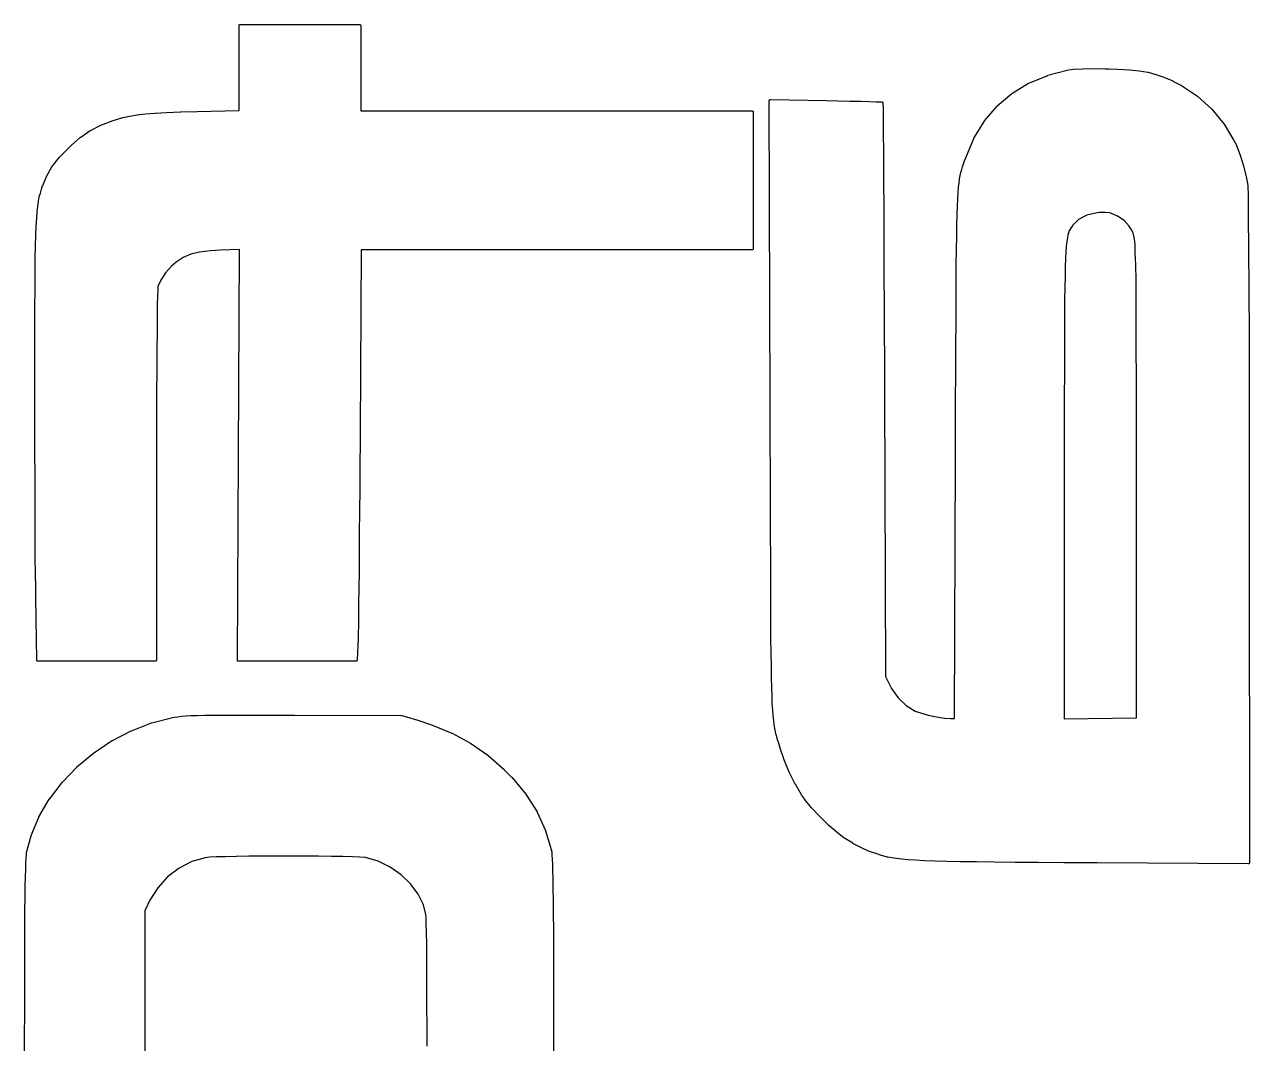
# Model space of a CAD drawing. Extents: x 91.3 to 189.8, y -113.5 to -60.4.
# Drawn here: x 159.08 to 164.29, y -85.75 to -81.41 of the extents above; entities that cross this region are included whole.
import ezdxf

# ---------------------------------------------------------------- set-up
doc = ezdxf.new("R2010")
doc.units = 0
doc.header["$MEASUREMENT"] = 0
doc.layers.add('BLACK', color=7, linetype='CONTINUOUS')

msp = doc.modelspace()

# ---------------------------------------------------------------- linework, layer by layer
at = {"layer": 'Black'}
for p, q in [((159.994, -81.4136), (159.995, -81.4132)), ((159.994, -81.414), (159.994, -81.4136)), ((159.994, -81.4143), (159.994, -81.414)), ((159.994, -81.4148), (159.994, -81.4143)), ((159.994, -81.4152), (159.994, -81.4148)), ((159.994, -81.4156), (159.994, -81.4152)), ((159.994, -81.4161), (159.994, -81.4156)), ((159.994, -81.777), (159.994, -81.4161)), ((159.995, -81.4126), (159.996, -81.4122)), ((159.995, -81.4128), (159.995, -81.4126)), ((159.995, -81.4132), (159.995, -81.4128)), ((159.996, -81.4117), (159.997, -81.4116)), ((159.996, -81.412), (159.996, -81.4117)), ((159.996, -81.4122), (159.996, -81.412)), ((159.997, -81.4113), (159.998, -81.4111)), ((159.997, -81.4114), (159.997, -81.4113)), ((159.997, -81.4116), (159.997, -81.4114)), ((159.998, -81.4111), (159.998, -81.4111)), ((159.998, -81.4111), (159.999, -81.4111)), ((159.999, -81.4111), (160.507, -81.4111)), ((160.507, -81.4111), (160.508, -81.4111)), ((160.507, -81.4111), (160.507, -81.4111)), ((160.508, -81.4111), (160.508, -81.4113)), ((160.508, -81.4113), (160.508, -81.4114)), ((160.508, -81.4114), (160.509, -81.4116)), ((160.509, -81.4116), (160.509, -81.4117)), ((160.509, -81.4117), (160.51, -81.412)), ((160.51, -81.412), (160.51, -81.4122)), ((160.51, -81.4122), (160.51, -81.4126)), ((160.51, -81.4126), (160.511, -81.4128)), ((160.511, -81.4128), (160.511, -81.4132)), ((160.511, -81.4132), (160.511, -81.4136)), ((160.511, -81.4136), (160.511, -81.414)), ((160.511, -81.414), (160.511, -81.4143)), ((160.511, -81.4143), (160.512, -81.4148)), ((160.512, -81.4148), (160.512, -81.4152)), ((160.512, -81.4152), (160.512, -81.4156)), ((160.512, -81.4156), (160.512, -81.4161)), ((160.512, -81.4161), (160.512, -81.7787)), ((163.585, -81.5996), (163.635, -81.599)), ((163.635, -81.599), (163.635, -81.599)), ((163.635, -81.599), (163.635, -81.599)), ((163.635, -81.599), (163.681, -81.5997)), ((163.356, -81.6605), (163.436, -81.6275)), ((163.436, -81.6274), (163.437, -81.6273)), ((163.436, -81.6275), (163.436, -81.6274)), ((163.437, -81.6273), (163.525, -81.6046)), ((163.525, -81.6045), (163.546, -81.6018)), ((163.525, -81.6046), (163.525, -81.6045)), ((163.525, -81.6046), (163.525, -81.6046)), ((163.546, -81.6017), (163.584, -81.5996)), ((163.546, -81.6018), (163.546, -81.6017)), ((163.546, -81.6018), (163.546, -81.6018)), ((163.584, -81.5996), (163.585, -81.5996)), ((163.585, -81.5996), (163.585, -81.5996)), ((163.681, -81.5997), (163.696, -81.6)), ((163.696, -81.6), (163.697, -81.6)), ((163.697, -81.6), (163.697, -81.6)), ((163.697, -81.6), (163.733, -81.6011)), ((163.733, -81.6011), (163.733, -81.6011)), ((163.733, -81.6011), (163.733, -81.6011)), ((163.733, -81.6011), (163.784, -81.6038)), ((163.784, -81.6038), (163.784, -81.6038)), ((163.784, -81.6038), (163.784, -81.6038)), ((163.784, -81.6038), (163.826, -81.608)), ((163.826, -81.608), (163.826, -81.6081)), ((163.826, -81.6081), (163.826, -81.6081)), ((163.826, -81.6081), (163.862, -81.6144)), ((163.862, -81.6144), (163.863, -81.6144)), ((163.863, -81.6144), (163.863, -81.6145)), ((163.863, -81.6145), (163.896, -81.6233)), ((163.896, -81.6233), (163.896, -81.6234)), ((163.896, -81.6234), (163.897, -81.6235)), ((163.897, -81.6235), (163.93, -81.6356)), ((163.93, -81.6356), (163.931, -81.6356)), ((163.931, -81.6356), (163.931, -81.6357)), ((163.931, -81.6357), (163.968, -81.6515)), ((163.284, -81.7041), (163.355, -81.6609)), ((163.355, -81.6609), (163.356, -81.6607)), ((163.356, -81.6607), (163.356, -81.6605)), ((163.968, -81.6515), (163.968, -81.6516)), ((163.968, -81.6516), (163.968, -81.6516)), ((163.968, -81.6516), (164.006, -81.6709)), ((164.006, -81.6709), (164.006, -81.6711)), ((164.006, -81.6711), (164.006, -81.6713)), ((164.006, -81.6713), (164.073, -81.716)), ((162.251, -81.735), (162.252, -81.7345)), ((162.255, -83.0243), (162.251, -81.735)), ((162.252, -81.7321), (162.253, -81.7317)), ((162.252, -81.7324), (162.252, -81.7321)), ((162.252, -81.7328), (162.252, -81.7324)), ((162.252, -81.7332), (162.252, -81.7328)), ((162.252, -81.7336), (162.252, -81.7332)), ((162.252, -81.734), (162.252, -81.7336)), ((162.252, -81.7345), (162.252, -81.734)), ((162.253, -81.7311), (162.254, -81.7309)), ((162.253, -81.7314), (162.253, -81.7311)), ((162.253, -81.7317), (162.253, -81.7314)), ((162.254, -81.7305), (162.255, -81.7302)), ((162.254, -81.7306), (162.254, -81.7305)), ((162.254, -81.7309), (162.254, -81.7306)), ((162.255, -81.7302), (162.256, -81.73)), ((162.255, -81.7302), (162.255, -81.7302)), ((162.256, -81.73), (162.257, -81.7299)), ((162.256, -81.73), (162.256, -81.73)), ((162.257, -81.7299), (162.493, -81.7349)), ((162.493, -81.7349), (162.493, -81.7349)), ((162.493, -81.7349), (162.493, -81.7349)), ((162.493, -81.7349), (162.543, -81.7359)), ((162.543, -81.7359), (162.543, -81.7359)), ((162.543, -81.7359), (162.543, -81.7359)), ((162.543, -81.7359), (162.594, -81.7371)), ((162.594, -81.7371), (162.594, -81.7371)), ((162.594, -81.7371), (162.594, -81.7371)), ((162.594, -81.7371), (162.639, -81.7381)), ((162.639, -81.7381), (162.639, -81.7381)), ((162.639, -81.7381), (162.639, -81.7381)), ((162.639, -81.7381), (162.676, -81.7391)), ((162.676, -81.7391), (162.676, -81.7391)), ((162.676, -81.7391), (162.676, -81.7391)), ((162.676, -81.7391), (162.705, -81.7399)), ((162.705, -81.7399), (162.705, -81.7399)), ((162.705, -81.7399), (162.705, -81.7399)), ((162.705, -81.7399), (162.724, -81.7405)), ((162.724, -81.7405), (162.724, -81.7405)), ((162.724, -81.7405), (162.724, -81.7405)), ((162.724, -81.7405), (162.731, -81.7409)), ((162.731, -81.7409), (162.731, -81.7409)), ((162.731, -81.7409), (162.731, -81.7409)), ((162.731, -81.7409), (162.732, -81.7411)), ((162.732, -81.7411), (162.732, -81.7413)), ((162.732, -81.7413), (162.732, -81.7414)), ((162.732, -81.7414), (162.733, -81.7415)), ((162.733, -81.7415), (162.733, -81.7419)), ((162.733, -81.7419), (162.734, -81.7422)), ((162.734, -81.7422), (162.734, -81.7424)), ((162.734, -81.7424), (162.734, -81.7425)), ((162.734, -81.7425), (162.734, -81.7431)), ((162.734, -81.7431), (162.735, -81.7436)), ((162.735, -81.7436), (162.735, -81.7438)), ((162.735, -81.7438), (162.735, -81.744)), ((162.735, -81.744), (162.735, -81.7446)), ((162.735, -81.7446), (162.735, -81.7453)), ((162.735, -81.7453), (162.735, -81.7455)), ((162.735, -81.7455), (162.735, -81.7457)), ((162.735, -81.7457), (162.735, -81.749)), ((162.735, -81.749), (162.735, -81.749)), ((162.735, -81.749), (162.735, -81.7491)), ((162.735, -81.7491), (162.736, -81.7646)), ((163.221, -81.7578), (163.284, -81.7046)), ((163.284, -81.7044), (163.284, -81.7041)), ((163.284, -81.7046), (163.284, -81.7044)), ((164.073, -81.716), (164.073, -81.7162)), ((164.073, -81.7162), (164.074, -81.7164)), ((164.074, -81.7164), (164.134, -81.7712)), ((159.473, -81.8153), (159.5, -81.8076)), ((159.5, -81.8075), (159.528, -81.8012)), ((159.5, -81.8076), (159.5, -81.8075)), ((159.5, -81.8076), (159.5, -81.8076)), ((159.528, -81.8012), (159.529, -81.8012)), ((159.529, -81.8011), (159.559, -81.796)), ((159.529, -81.8012), (159.529, -81.8011)), ((159.559, -81.796), (159.56, -81.7959)), ((159.559, -81.796), (159.559, -81.796)), ((159.56, -81.7959), (159.595, -81.7918)), ((159.595, -81.7918), (159.636, -81.7885)), ((159.595, -81.7918), (159.595, -81.7918)), ((159.595, -81.7918), (159.595, -81.7918)), ((159.636, -81.7885), (159.636, -81.7885)), ((159.636, -81.7885), (159.637, -81.7885)), ((159.637, -81.7885), (159.686, -81.7858)), ((159.686, -81.7858), (159.745, -81.7835)), ((159.686, -81.7858), (159.686, -81.7858)), ((159.686, -81.7858), (159.686, -81.7858)), ((159.745, -81.7835), (159.745, -81.7835)), ((159.745, -81.7835), (159.746, -81.7835)), ((159.746, -81.7835), (159.816, -81.7815)), ((159.816, -81.7815), (159.994, -81.777)), ((159.816, -81.7815), (159.816, -81.7815)), ((159.816, -81.7815), (159.816, -81.7815)), ((160.512, -81.7787), (162.178, -81.7787)), ((162.178, -81.7787), (162.178, -81.7788)), ((162.178, -81.7788), (162.179, -81.7788)), ((162.179, -81.7788), (162.179, -81.7789)), ((162.179, -81.7789), (162.179, -81.779)), ((162.179, -81.779), (162.18, -81.7792)), ((162.18, -81.7792), (162.18, -81.7794)), ((162.18, -81.7794), (162.181, -81.7796)), ((162.181, -81.7796), (162.181, -81.7799)), ((162.181, -81.7799), (162.181, -81.7802)), ((162.181, -81.7802), (162.182, -81.7805)), ((162.182, -81.7805), (162.182, -81.7808)), ((162.182, -81.7808), (162.182, -81.7812)), ((162.182, -81.7812), (162.182, -81.7816)), ((162.182, -81.7816), (162.182, -81.782)), ((162.182, -81.782), (162.183, -81.7824)), ((162.183, -81.7824), (162.183, -81.7828)), ((162.183, -81.7828), (162.183, -81.7833)), ((162.183, -81.7833), (162.183, -81.7837)), ((162.183, -81.7837), (162.183, -82.3652)), ((162.736, -81.7646), (162.736, -81.7647)), ((162.736, -81.7647), (162.736, -81.7647)), ((162.736, -81.7647), (162.736, -81.7925)), ((162.736, -81.7925), (162.736, -81.7925)), ((162.736, -81.7925), (162.736, -81.7925)), ((162.736, -81.7925), (162.736, -81.8319)), ((163.167, -81.8216), (163.221, -81.7584)), ((163.221, -81.7582), (163.221, -81.7578)), ((163.221, -81.7584), (163.221, -81.7582)), ((164.134, -81.7712), (164.134, -81.7715)), ((164.134, -81.7715), (164.135, -81.7718)), ((164.135, -81.7718), (164.187, -81.8348)), ((159.362, -81.8622), (159.406, -81.8399)), ((159.406, -81.8397), (159.459, -81.8199)), ((159.406, -81.8398), (159.406, -81.8397)), ((159.406, -81.8399), (159.406, -81.8398)), ((159.459, -81.8198), (159.473, -81.8153)), ((159.459, -81.8199), (159.459, -81.8198)), ((159.459, -81.8198), (159.459, -81.8198)), ((159.473, -81.8153), (159.473, -81.8153)), ((159.473, -81.8153), (159.473, -81.8153)), ((162.736, -81.8319), (162.736, -81.8319)), ((162.736, -81.8319), (162.736, -81.8319)), ((162.736, -81.8319), (162.736, -81.8822)), ((163.122, -81.8953), (163.167, -81.8223)), ((163.167, -81.822), (163.167, -81.8216)), ((163.167, -81.8223), (163.167, -81.822)), ((164.187, -81.8348), (164.187, -81.8351)), ((164.187, -81.8351), (164.187, -81.8354)), ((164.187, -81.8354), (164.229, -81.9048)), ((159.279, -81.9262), (159.32, -81.8905)), ((159.32, -81.8903), (159.321, -81.8901)), ((159.32, -81.8905), (159.32, -81.8903)), ((159.321, -81.8901), (159.361, -81.8625)), ((159.361, -81.8624), (159.362, -81.8622)), ((159.361, -81.8625), (159.361, -81.8624)), ((162.736, -81.8822), (162.736, -81.8822)), ((162.736, -81.8822), (162.737, -81.9428)), ((163.087, -81.9786), (163.122, -81.8959)), ((163.122, -81.8956), (163.122, -81.8953)), ((163.122, -81.8959), (163.122, -81.8956)), ((164.229, -81.9048), (164.229, -81.905)), ((164.229, -81.905), (164.229, -81.9052)), ((164.229, -81.9052), (164.239, -81.9252)), ((159.23, -81.9759), (159.272, -81.9327)), ((159.272, -81.9325), (159.279, -81.9264)), ((159.272, -81.9326), (159.272, -81.9325)), ((159.272, -81.9327), (159.272, -81.9326)), ((159.279, -81.9263), (159.279, -81.9262)), ((159.279, -81.9264), (159.279, -81.9263)), ((162.737, -81.9428), (162.737, -81.9428)), ((162.737, -81.9428), (162.737, -82.013)), ((164.239, -81.9252), (164.239, -81.9254)), ((164.239, -81.9254), (164.239, -81.9255)), ((164.239, -81.9255), (164.255, -81.9671)), ((159.198, -82.0166), (159.23, -81.9762)), ((159.23, -81.9761), (159.23, -81.9759)), ((159.23, -81.9762), (159.23, -81.9761)), ((162.737, -82.013), (162.737, -82.013)), ((162.737, -82.013), (162.737, -82.0921)), ((163.074, -82.0164), (163.078, -82.0043)), ((163.078, -82.0043), (163.082, -81.9911)), ((163.078, -82.0043), (163.078, -82.0043)), ((163.078, -82.0043), (163.078, -82.0043)), ((163.082, -81.991), (163.087, -81.9789)), ((163.082, -81.9911), (163.082, -81.991)), ((163.082, -81.9911), (163.082, -81.9911)), ((163.087, -81.9787), (163.087, -81.9786)), ((163.087, -81.9789), (163.087, -81.9787)), ((164.255, -81.9671), (164.255, -81.9672)), ((164.255, -81.9672), (164.255, -81.9673)), ((164.255, -81.9673), (164.269, -82.0132)), ((164.269, -82.0132), (164.269, -82.0133)), ((164.269, -82.0133), (164.269, -82.0134)), ((164.269, -82.0134), (164.281, -82.0582)), ((159.159, -82.0959), (159.174, -82.0582)), ((159.174, -82.0576), (159.198, -82.0172)), ((159.174, -82.0579), (159.174, -82.0576)), ((159.174, -82.0582), (159.174, -82.0579)), ((159.198, -82.0169), (159.198, -82.0166)), ((159.198, -82.0172), (159.198, -82.0169)), ((163.059, -82.0843), (163.061, -82.0679)), ((163.061, -82.0677), (163.064, -82.0535)), ((163.061, -82.0678), (163.061, -82.0677)), ((163.061, -82.0679), (163.061, -82.0678)), ((163.064, -82.0533), (163.067, -82.0405)), ((163.064, -82.0534), (163.064, -82.0533)), ((163.064, -82.0535), (163.064, -82.0534)), ((163.067, -82.0403), (163.07, -82.0284)), ((163.067, -82.0404), (163.067, -82.0403)), ((163.067, -82.0405), (163.067, -82.0404)), ((163.07, -82.0282), (163.074, -82.0165)), ((163.07, -82.0283), (163.07, -82.0282)), ((163.07, -82.0284), (163.07, -82.0283)), ((163.074, -82.0165), (163.074, -82.0164)), ((163.074, -82.0165), (163.074, -82.0165)), ((164.281, -82.0582), (164.281, -82.0584)), ((164.281, -82.0584), (164.281, -82.0586)), ((164.281, -82.0586), (164.288, -82.097)), ((159.149, -82.1283), (159.153, -82.1124)), ((159.153, -82.1122), (159.158, -82.0963)), ((159.153, -82.1123), (159.153, -82.1122)), ((159.153, -82.1124), (159.153, -82.1123)), ((159.158, -82.0963), (159.159, -82.0961)), ((159.159, -82.0961), (159.159, -82.0959)), ((162.737, -82.0921), (162.737, -82.0921)), ((162.737, -82.0921), (162.738, -82.1795)), ((163.055, -82.1262), (163.057, -82.1037)), ((163.057, -82.1036), (163.059, -82.0845)), ((163.057, -82.1037), (163.057, -82.1036)), ((163.057, -82.1037), (163.057, -82.1037)), ((163.059, -82.0844), (163.059, -82.0843)), ((163.059, -82.0845), (163.059, -82.0844)), ((164.288, -82.097), (164.288, -82.0973)), ((164.288, -82.0973), (164.288, -82.0976)), ((164.288, -82.0976), (164.288, -82.1063)), ((164.288, -82.1063), (164.288, -82.1063)), ((164.288, -82.1063), (164.288, -82.1064)), ((164.288, -82.1064), (164.289, -82.1283)), ((159.138, -82.1843), (159.141, -82.1637)), ((159.141, -82.1635), (159.144, -82.1453)), ((159.141, -82.1636), (159.141, -82.1635)), ((159.141, -82.1637), (159.141, -82.1636)), ((159.144, -82.1451), (159.149, -82.1285)), ((159.144, -82.1452), (159.144, -82.1451)), ((159.144, -82.1453), (159.144, -82.1452)), ((159.149, -82.1284), (159.149, -82.1283)), ((159.149, -82.1285), (159.149, -82.1284)), ((163.052, -82.1842), (163.053, -82.153)), ((163.053, -82.1529), (163.055, -82.1264)), ((163.053, -82.153), (163.053, -82.1529)), ((163.053, -82.1529), (163.053, -82.1529)), ((163.055, -82.1263), (163.055, -82.1262)), ((163.055, -82.1264), (163.055, -82.1263)), ((164.289, -82.1283), (164.289, -82.1284)), ((164.289, -82.1284), (164.289, -82.1284)), ((164.289, -82.1284), (164.289, -82.1625)), ((164.289, -82.1625), (164.289, -82.1625)), ((164.289, -82.1625), (164.289, -82.1625)), ((164.289, -82.1625), (164.29, -82.2081)), ((159.133, -82.2364), (159.135, -82.2085)), ((159.135, -82.2083), (159.138, -82.1845)), ((159.135, -82.2084), (159.135, -82.2083)), ((159.135, -82.2085), (159.135, -82.2084)), ((159.138, -82.1844), (159.138, -82.1843)), ((159.138, -82.1845), (159.138, -82.1844)), ((162.738, -82.1795), (162.738, -82.1795)), ((162.738, -82.1795), (162.738, -82.2744)), ((163.05, -82.2632), (163.051, -82.2207)), ((163.051, -82.2207), (163.052, -82.1842)), ((163.051, -82.2207), (163.051, -82.2207)), ((163.051, -82.2207), (163.051, -82.2207)), ((163.052, -82.1842), (163.052, -82.1842)), ((163.052, -82.1842), (163.052, -82.1842)), ((163.602, -82.2221), (163.567, -82.2404)), ((163.646, -82.2123), (163.602, -82.2221)), ((163.655, -82.2115), (163.646, -82.2123)), ((163.681, -82.2106), (163.655, -82.2115)), ((163.7, -82.213), (163.681, -82.2106)), ((163.718, -82.22), (163.7, -82.213)), ((163.733, -82.2272), (163.718, -82.22)), ((164.29, -82.2081), (164.29, -82.2082)), ((164.29, -82.2082), (164.29, -82.2082)), ((164.29, -82.2082), (164.29, -82.2647)), ((159.129, -82.308), (159.131, -82.2694)), ((159.131, -82.2693), (159.133, -82.2365)), ((159.131, -82.2694), (159.131, -82.2693)), ((159.131, -82.2694), (159.131, -82.2694)), ((159.133, -82.2365), (159.133, -82.2364)), ((159.133, -82.2364), (159.133, -82.2364)), ((162.738, -82.2744), (162.739, -82.3764)), ((163.049, -82.3122), (163.05, -82.2632)), ((163.05, -82.2632), (163.05, -82.2632)), ((163.05, -82.2632), (163.05, -82.2632)), ((163.536, -82.2756), (163.532, -82.2822)), ((163.541, -82.2686), (163.536, -82.2756)), ((163.542, -82.267), (163.541, -82.2686)), ((163.541, -82.2686), (163.541, -82.2686)), ((163.567, -82.2404), (163.542, -82.267)), ((163.761, -82.246), (163.733, -82.2272)), ((163.783, -82.2695), (163.761, -82.246)), ((163.788, -82.2774), (163.783, -82.2695)), ((164.29, -82.2647), (164.29, -82.2647)), ((164.29, -82.2647), (164.29, -82.2647)), ((164.29, -82.2647), (164.291, -82.3315)), ((159.128, -82.3533), (159.129, -82.3081)), ((159.129, -82.3081), (159.129, -82.308)), ((159.129, -82.308), (159.129, -82.308)), ((163.048, -82.3684), (163.049, -82.3122)), ((163.049, -82.3122), (163.049, -82.3122)), ((163.049, -82.3122), (163.049, -82.3122)), ((163.52, -82.3196), (163.517, -82.3351)), ((163.522, -82.3072), (163.52, -82.3196)), ((163.525, -82.2973), (163.522, -82.3072)), ((163.528, -82.2893), (163.525, -82.2973)), ((163.532, -82.2822), (163.528, -82.2893)), ((163.795, -82.2891), (163.788, -82.2774)), ((163.8, -82.2993), (163.795, -82.2891)), ((163.803, -82.3104), (163.8, -82.2993)), ((163.806, -82.3252), (163.803, -82.3104)), ((163.808, -82.3459), (163.806, -82.3252)), ((159.127, -82.4059), (159.128, -82.3533)), ((159.128, -82.3533), (159.128, -82.3533)), ((159.128, -82.3533), (159.128, -82.3533)), ((159.826, -82.3798), (159.789, -82.3892)), ((159.872, -82.374), (159.826, -82.3798)), ((159.915, -82.3716), (159.872, -82.374)), ((159.996, -82.3687), (159.915, -82.3716)), ((159.987, -84.1164), (159.996, -82.3687)), ((160.514, -82.3702), (160.509, -83.1456)), ((162.178, -82.3702), (160.514, -82.3702)), ((162.179, -82.3701), (162.178, -82.3701)), ((162.178, -82.3701), (162.178, -82.3702)), ((162.18, -82.3697), (162.179, -82.3699)), ((162.179, -82.3699), (162.179, -82.37)), ((162.179, -82.37), (162.179, -82.3701)), ((162.181, -82.3693), (162.18, -82.3695)), ((162.18, -82.3695), (162.18, -82.3697)), ((162.182, -82.3684), (162.181, -82.3687)), ((162.181, -82.3687), (162.181, -82.369)), ((162.181, -82.369), (162.181, -82.3693)), ((162.183, -82.3665), (162.182, -82.3669)), ((162.182, -82.3669), (162.182, -82.3673)), ((162.182, -82.3673), (162.182, -82.3677)), ((162.182, -82.3677), (162.182, -82.368)), ((162.182, -82.368), (162.182, -82.3684)), ((162.183, -82.3652), (162.183, -82.3656)), ((162.183, -82.3656), (162.183, -82.3661)), ((162.183, -82.3661), (162.183, -82.3665)), ((162.739, -82.3764), (162.739, -82.3764)), ((162.739, -82.3764), (162.739, -82.4845)), ((163.047, -82.4324), (163.048, -82.3684)), ((163.048, -82.3684), (163.048, -82.3684)), ((163.048, -82.3684), (163.048, -82.3684)), ((163.513, -82.378), (163.512, -82.4068)), ((163.515, -82.3543), (163.513, -82.378)), ((163.517, -82.3351), (163.515, -82.3543)), ((163.809, -82.3749), (163.808, -82.3459)), ((163.81, -82.4143), (163.809, -82.3749)), ((164.291, -82.3315), (164.291, -82.3315)), ((164.291, -82.3315), (164.291, -82.3315)), ((164.291, -82.3315), (164.291, -82.4079)), ((159.126, -82.4669), (159.127, -82.406)), ((159.127, -82.406), (159.127, -82.4059)), ((159.127, -82.406), (159.127, -82.406)), ((159.726, -82.422), (159.706, -82.4403)), ((159.756, -82.4031), (159.726, -82.422)), ((159.789, -82.3892), (159.756, -82.4031)), ((163.047, -82.4325), (163.047, -82.4324)), ((163.047, -82.505), (163.047, -82.4325)), ((163.047, -82.4325), (163.047, -82.4325)), ((163.512, -82.4068), (163.511, -82.4411)), ((163.811, -82.4283), (163.81, -82.4143)), ((163.81, -82.4143), (163.81, -82.4143)), ((163.811, -82.4497), (163.811, -82.4283)), ((164.291, -82.4079), (164.291, -82.4079)), ((164.291, -82.4079), (164.291, -82.4079)), ((164.291, -82.4079), (164.292, -82.4933)), ((159.126, -82.5369), (159.126, -82.4669)), ((159.126, -82.4669), (159.126, -82.4669)), ((159.126, -82.4669), (159.126, -82.4669)), ((159.681, -82.4686), (159.661, -82.499)), ((159.706, -82.4403), (159.681, -82.4686)), ((162.739, -82.4845), (162.74, -82.5983)), ((163.51, -82.4818), (163.509, -82.5294)), ((163.511, -82.4411), (163.51, -82.4818)), ((163.812, -82.4836), (163.811, -82.4497)), ((163.811, -82.4497), (163.811, -82.4497)), ((163.812, -82.5291), (163.812, -82.4836)), ((159.125, -82.6169), (159.126, -82.5369)), ((159.126, -82.5369), (159.126, -82.5369)), ((159.126, -82.5369), (159.126, -82.5369)), ((159.649, -82.527), (159.648, -82.5399)), ((159.661, -82.499), (159.649, -82.5267)), ((159.649, -82.5267), (159.649, -82.527)), ((163.046, -82.5866), (163.047, -82.505)), ((163.047, -82.505), (163.047, -82.505)), ((163.047, -82.505), (163.047, -82.505)), ((163.509, -82.5294), (163.508, -82.5846)), ((163.509, -82.5294), (163.509, -82.5294)), ((163.813, -82.5852), (163.812, -82.5291)), ((164.292, -82.4933), (164.292, -82.4933)), ((164.292, -82.4933), (164.292, -82.4933)), ((164.292, -82.4933), (164.292, -82.587)), ((159.647, -82.5662), (159.646, -82.6051)), ((159.648, -82.5399), (159.647, -82.5662)), ((163.046, -82.678), (163.046, -82.5866)), ((163.046, -82.5866), (163.046, -82.5866)), ((163.046, -82.5866), (163.046, -82.5866)), ((163.508, -82.5846), (163.507, -82.6481)), ((163.813, -82.651), (163.813, -82.5852)), ((164.292, -82.587), (164.292, -82.587)), ((164.292, -82.587), (164.292, -82.587)), ((164.292, -82.587), (164.293, -82.6884)), ((159.125, -82.7077), (159.125, -82.6169)), ((159.125, -82.6169), (159.125, -82.6169)), ((159.125, -82.6169), (159.125, -82.6169)), ((159.646, -82.6051), (159.646, -82.6051)), ((159.646, -82.6051), (159.646, -82.6564)), ((162.74, -82.5983), (162.74, -82.5983)), ((162.74, -82.5983), (162.74, -82.7171)), ((159.646, -82.6564), (159.645, -82.7197)), ((159.646, -82.6564), (159.646, -82.6564)), ((163.045, -82.7797), (163.046, -82.678)), ((163.046, -82.678), (163.046, -82.678)), ((163.046, -82.678), (163.046, -82.678)), ((163.507, -82.6481), (163.507, -82.7204)), ((163.813, -82.7257), (163.813, -82.651)), ((164.293, -82.6884), (164.293, -82.6884)), ((164.293, -82.6884), (164.293, -82.7969)), ((159.125, -82.8101), (159.125, -82.7077)), ((159.125, -82.7077), (159.125, -82.7077)), ((159.125, -82.7077), (159.125, -82.7077)), ((159.645, -82.7197), (159.644, -82.7946)), ((162.74, -82.7171), (162.741, -82.8401)), ((163.507, -82.7204), (163.507, -82.8022)), ((163.813, -82.8083), (163.813, -82.7257)), ((159.644, -82.7946), (159.644, -82.8809)), ((163.045, -82.8925), (163.045, -82.7797)), ((163.045, -82.7797), (163.045, -82.7797)), ((164.293, -82.7969), (164.293, -82.7969)), ((164.293, -82.7969), (164.293, -82.9117)), ((159.125, -82.925), (159.125, -82.8101)), ((159.125, -82.8101), (159.125, -82.8101)), ((159.125, -82.8101), (159.125, -82.8101)), ((162.741, -82.8401), (162.741, -82.8401)), ((162.741, -82.8401), (162.741, -82.9668)), ((163.507, -82.8022), (163.507, -82.8941)), ((163.814, -82.8979), (163.813, -82.8083)), ((159.644, -82.8809), (159.643, -82.9782)), ((163.044, -83.0169), (163.045, -82.8925)), ((163.045, -82.8925), (163.045, -82.8925)), ((163.507, -82.8941), (163.506, -82.9969)), ((163.814, -82.9936), (163.814, -82.8979)), ((159.125, -82.9334), (159.125, -82.925)), ((159.125, -82.925), (159.125, -82.925)), ((159.125, -83.0328), (159.125, -82.9334)), ((159.125, -82.9334), (159.125, -82.9334)), ((159.125, -82.9334), (159.125, -82.9334)), ((164.293, -82.9117), (164.293, -82.9117)), ((164.293, -82.9117), (164.293, -82.9117)), ((164.293, -82.9117), (164.293, -83.0324)), ((159.643, -82.9782), (159.643, -83.0861)), ((162.741, -82.9668), (162.746, -84.1855)), ((163.506, -82.9969), (163.506, -82.9969)), ((163.506, -82.9969), (163.506, -83.1111)), ((163.814, -83.0944), (163.814, -82.9936)), ((159.125, -83.1334), (159.125, -83.0328)), ((159.125, -83.0328), (159.125, -83.0328)), ((159.125, -83.0328), (159.125, -83.0328)), ((162.255, -83.1808), (162.255, -83.0243)), ((163.044, -83.1537), (163.044, -83.0169)), ((164.293, -83.0324), (164.293, -83.0324)), ((164.293, -83.0324), (164.293, -83.0324)), ((164.293, -83.0324), (164.294, -83.1582)), ((159.643, -83.0861), (159.643, -83.2044)), ((163.506, -83.1111), (163.506, -83.1111)), ((163.506, -83.1111), (163.506, -83.2373)), ((163.814, -83.1996), (163.814, -83.0944)), ((159.125, -83.2339), (159.125, -83.1334)), ((159.125, -83.1334), (159.125, -83.1334)), ((159.125, -83.1334), (159.125, -83.1334)), ((160.509, -83.1456), (160.509, -83.1853)), ((163.044, -83.2559), (163.044, -83.1537)), ((164.294, -83.1582), (164.294, -83.1582)), ((164.294, -83.1582), (164.294, -83.2885)), ((159.643, -83.2044), (159.643, -83.3327)), ((160.509, -83.1853), (160.508, -83.2877)), ((160.509, -83.1853), (160.509, -83.1853)), ((162.256, -83.3245), (162.255, -83.1808)), ((163.814, -83.3081), (163.814, -83.1996)), ((163.814, -83.1996), (163.814, -83.1996)), ((159.126, -83.3326), (159.125, -83.2339)), ((159.125, -83.2339), (159.125, -83.2339)), ((159.125, -83.2339), (159.125, -83.2339)), ((163.04, -84.3655), (163.044, -83.2559)), ((163.506, -83.2373), (163.506, -83.2373)), ((163.506, -83.2373), (163.506, -83.3763)), ((160.508, -83.2877), (160.508, -83.2877)), ((160.508, -83.2877), (160.508, -83.2877)), ((160.508, -83.2877), (160.508, -83.3873)), ((163.814, -83.419), (163.814, -83.3081)), ((163.814, -83.3081), (163.814, -83.3081)), ((164.294, -83.2885), (164.294, -83.2885)), ((164.294, -83.2885), (164.294, -83.4226)), ((159.126, -83.3327), (159.126, -83.3326)), ((159.126, -83.3326), (159.126, -83.3326)), ((159.126, -83.4282), (159.126, -83.3327)), ((159.643, -83.3327), (159.643, -83.3327)), ((159.643, -83.3327), (159.643, -84.1165)), ((162.256, -83.456), (162.256, -83.3245)), ((162.256, -83.3245), (162.256, -83.3245)), ((160.508, -83.3873), (160.507, -83.4833)), ((160.508, -83.3873), (160.508, -83.3873)), ((160.508, -83.3873), (160.508, -83.3873)), ((163.506, -83.3763), (163.506, -83.3763)), ((163.506, -83.3763), (163.506, -84.3657)), ((163.814, -83.4581), (163.814, -83.419)), ((164.294, -83.4226), (164.294, -83.4226)), ((164.294, -83.4226), (164.294, -83.56)), ((159.126, -83.4283), (159.126, -83.4282)), ((159.126, -83.5192), (159.126, -83.4283)), ((159.126, -83.4283), (159.126, -83.4283)), ((162.256, -83.5759), (162.256, -83.456)), ((162.256, -83.456), (162.256, -83.456)), ((163.814, -84.3622), (163.814, -83.4581)), ((159.127, -83.6041), (159.126, -83.5192)), ((159.126, -83.5192), (159.126, -83.5192)), ((159.126, -83.5192), (159.126, -83.5192)), ((160.507, -83.4833), (160.506, -83.5746)), ((160.507, -83.4833), (160.507, -83.4833)), ((160.507, -83.4833), (160.507, -83.4833)), ((160.506, -83.5746), (160.506, -83.5746)), ((160.506, -83.5746), (160.506, -83.5746)), ((160.506, -83.5746), (160.506, -83.6603)), ((162.257, -83.6849), (162.256, -83.5759)), ((162.256, -83.5759), (162.256, -83.5759)), ((162.256, -83.5759), (162.256, -83.5759)), ((164.294, -83.56), (164.294, -83.56)), ((164.294, -83.56), (164.295, -84.9787)), ((159.127, -83.6814), (159.127, -83.6041)), ((159.127, -83.6041), (159.127, -83.6041)), ((159.127, -83.6041), (159.127, -83.6041)), ((159.128, -83.7497), (159.127, -83.6814)), ((159.127, -83.6814), (159.127, -83.6814)), ((159.127, -83.6814), (159.127, -83.6814)), ((160.506, -83.6603), (160.505, -83.7394)), ((160.506, -83.6603), (160.506, -83.6603)), ((160.506, -83.6603), (160.506, -83.6603)), ((162.257, -83.7835), (162.257, -83.6849)), ((162.257, -83.6849), (162.257, -83.6849)), ((162.257, -83.6849), (162.257, -83.6849)), ((159.129, -83.8074), (159.128, -83.7497)), ((159.128, -83.7497), (159.128, -83.7497)), ((159.128, -83.7497), (159.128, -83.7497)), ((160.505, -83.7394), (160.504, -83.8109)), ((160.505, -83.7394), (160.505, -83.7394)), ((160.505, -83.7394), (160.505, -83.7394)), ((162.257, -83.8722), (162.257, -83.7835)), ((162.257, -83.7835), (162.257, -83.7835)), ((162.257, -83.7835), (162.257, -83.7835)), ((159.129, -83.8508), (159.129, -83.8074)), ((159.129, -83.8074), (159.129, -83.8074)), ((159.129, -83.8074), (159.129, -83.8074)), ((160.504, -83.8109), (160.503, -83.8739)), ((160.504, -83.8109), (160.504, -83.8109)), ((160.504, -83.8109), (160.504, -83.8109)), ((159.129, -83.8509), (159.129, -83.8508)), ((159.134, -84.1166), (159.129, -83.8509)), ((159.129, -83.8509), (159.129, -83.8509)), ((160.503, -83.8739), (160.503, -83.8739)), ((160.503, -83.8739), (160.503, -83.8739)), ((160.503, -83.8739), (160.503, -83.9274)), ((162.258, -83.9518), (162.257, -83.8722)), ((162.257, -83.8722), (162.257, -83.8722)), ((162.257, -83.8722), (162.257, -83.8722)), ((160.503, -83.9274), (160.502, -83.9705)), ((160.503, -83.9274), (160.503, -83.9274)), ((160.503, -83.9274), (160.503, -83.9274)), ((160.502, -83.9705), (160.501, -84.0021)), ((160.502, -83.9705), (160.502, -83.9705)), ((160.502, -83.9705), (160.502, -83.9705)), ((162.258, -84.0228), (162.258, -83.9518)), ((162.258, -83.9518), (162.258, -83.9518)), ((162.258, -83.9518), (162.258, -83.9518)), ((160.501, -84.0214), (160.497, -84.1167)), ((160.501, -84.0021), (160.501, -84.0021)), ((160.501, -84.0021), (160.501, -84.0022)), ((160.501, -84.0022), (160.501, -84.0214)), ((160.501, -84.0214), (160.501, -84.0214)), ((160.501, -84.0214), (160.501, -84.0214)), ((162.259, -84.0858), (162.258, -84.0228)), ((162.258, -84.0228), (162.258, -84.0228)), ((162.258, -84.0228), (162.258, -84.0228)), ((162.26, -84.1413), (162.259, -84.0858)), ((162.259, -84.0858), (162.259, -84.0858)), ((162.259, -84.0858), (162.259, -84.0858)), ((159.134, -84.1169), (159.134, -84.1166)), ((159.134, -84.1173), (159.134, -84.1169)), ((159.134, -84.1178), (159.134, -84.1173)), ((159.134, -84.1183), (159.134, -84.1178)), ((159.134, -84.1186), (159.134, -84.1183)), ((159.134, -84.119), (159.134, -84.1186)), ((159.135, -84.1193), (159.134, -84.119)), ((159.135, -84.1198), (159.135, -84.1193)), ((159.135, -84.12), (159.135, -84.1198)), ((159.135, -84.1203), (159.135, -84.12)), ((159.136, -84.1205), (159.135, -84.1203)), ((159.136, -84.1208), (159.136, -84.1205)), ((159.137, -84.121), (159.136, -84.1208)), ((159.137, -84.1212), (159.137, -84.121)), ((159.137, -84.1213), (159.137, -84.1212)), ((159.138, -84.1214), (159.137, -84.1213)), ((159.139, -84.1215), (159.138, -84.1214)), ((159.138, -84.1214), (159.138, -84.1214)), ((159.638, -84.1215), (159.139, -84.1215)), ((159.639, -84.1214), (159.638, -84.1214)), ((159.638, -84.1214), (159.638, -84.1215)), ((159.64, -84.121), (159.639, -84.1212)), ((159.639, -84.1212), (159.639, -84.1212)), ((159.639, -84.1212), (159.639, -84.1214)), ((159.641, -84.1205), (159.64, -84.1208)), ((159.64, -84.1208), (159.64, -84.121)), ((159.642, -84.1197), (159.641, -84.12)), ((159.641, -84.12), (159.641, -84.1203)), ((159.641, -84.1203), (159.641, -84.1205)), ((159.643, -84.1178), (159.642, -84.1182)), ((159.642, -84.1182), (159.642, -84.1186)), ((159.642, -84.1186), (159.642, -84.119)), ((159.642, -84.119), (159.642, -84.1193)), ((159.642, -84.1193), (159.642, -84.1197)), ((159.643, -84.1165), (159.643, -84.1169)), ((159.643, -84.1169), (159.643, -84.1173)), ((159.643, -84.1173), (159.643, -84.1178)), ((159.987, -84.1169), (159.987, -84.1164)), ((159.987, -84.1173), (159.987, -84.1169)), ((159.987, -84.1177), (159.987, -84.1173)), ((159.987, -84.1182), (159.987, -84.1177)), ((159.987, -84.1185), (159.987, -84.1182)), ((159.987, -84.119), (159.987, -84.1185)), ((159.988, -84.1193), (159.987, -84.119)), ((159.988, -84.1197), (159.988, -84.1193)), ((159.988, -84.12), (159.988, -84.1197)), ((159.988, -84.1203), (159.988, -84.12)), ((159.989, -84.1205), (159.988, -84.1203)), ((159.989, -84.1208), (159.989, -84.1205)), ((159.99, -84.1209), (159.989, -84.1208)), ((159.99, -84.1212), (159.99, -84.1209)), ((159.991, -84.1214), (159.99, -84.1212)), ((159.99, -84.1212), (159.99, -84.1212)), ((159.992, -84.1215), (159.991, -84.1214)), ((159.991, -84.1214), (159.991, -84.1214)), ((160.492, -84.1215), (159.992, -84.1215)), ((160.493, -84.1213), (160.492, -84.1214)), ((160.492, -84.1214), (160.492, -84.1214)), ((160.492, -84.1214), (160.492, -84.1215)), ((160.494, -84.121), (160.493, -84.1212)), ((160.493, -84.1212), (160.493, -84.1213)), ((160.495, -84.1203), (160.494, -84.1206)), ((160.494, -84.1206), (160.494, -84.1209)), ((160.494, -84.1209), (160.494, -84.121)), ((160.496, -84.1194), (160.495, -84.1198)), ((160.495, -84.1198), (160.495, -84.1201)), ((160.495, -84.1201), (160.495, -84.1203)), ((160.497, -84.1173), (160.496, -84.1179)), ((160.496, -84.1179), (160.496, -84.1184)), ((160.496, -84.1184), (160.496, -84.1187)), ((160.496, -84.1187), (160.496, -84.119)), ((160.496, -84.119), (160.496, -84.1194)), ((160.497, -84.1167), (160.497, -84.117)), ((160.497, -84.117), (160.497, -84.1173)), ((162.26, -84.1414), (162.26, -84.1413)), ((162.26, -84.1413), (162.26, -84.1413)), ((162.261, -84.1901), (162.26, -84.1414)), ((162.262, -84.2326), (162.261, -84.1901)), ((162.261, -84.1901), (162.261, -84.1901)), ((162.261, -84.1901), (162.261, -84.1901)), ((162.746, -84.1855), (162.765, -84.2255)), ((162.262, -84.2327), (162.262, -84.2326)), ((162.263, -84.2696), (162.262, -84.2327)), ((162.262, -84.2327), (162.262, -84.2327)), ((162.765, -84.2255), (162.771, -84.2378)), ((162.771, -84.2378), (162.799, -84.2772)), ((162.264, -84.3015), (162.263, -84.2696)), ((162.263, -84.2696), (162.263, -84.2696)), ((162.263, -84.2696), (162.263, -84.2696)), ((162.264, -84.3016), (162.264, -84.3015)), ((162.264, -84.3015), (162.264, -84.3015)), ((162.266, -84.329), (162.264, -84.3016)), ((162.799, -84.2772), (162.834, -84.3101)), ((162.834, -84.3101), (162.872, -84.3334)), ((159.623, -84.3833), (159.713, -84.3606)), ((159.713, -84.3605), (159.719, -84.3594)), ((159.713, -84.3606), (159.713, -84.3605)), ((159.713, -84.3606), (159.713, -84.3606)), ((159.719, -84.3594), (159.719, -84.3594)), ((159.719, -84.3594), (159.72, -84.3594)), ((159.72, -84.3594), (159.733, -84.3573)), ((159.733, -84.3572), (159.749, -84.3555)), ((159.733, -84.3573), (159.733, -84.3572)), ((159.733, -84.3573), (159.733, -84.3573)), ((159.749, -84.3554), (159.767, -84.354)), ((159.749, -84.3555), (159.749, -84.3554)), ((159.749, -84.3555), (159.749, -84.3555)), ((159.767, -84.3539), (159.789, -84.3527)), ((159.767, -84.354), (159.767, -84.3539)), ((159.767, -84.354), (159.767, -84.354)), ((159.789, -84.3527), (159.816, -84.3518)), ((159.789, -84.3527), (159.789, -84.3527)), ((159.789, -84.3527), (159.789, -84.3527)), ((159.816, -84.3518), (159.849, -84.3511)), ((159.816, -84.3518), (159.816, -84.3518)), ((159.816, -84.3518), (159.816, -84.3518)), ((159.849, -84.3511), (159.889, -84.3505)), ((159.849, -84.3511), (159.849, -84.3511)), ((159.849, -84.3511), (159.849, -84.3511)), ((159.889, -84.3505), (159.937, -84.3502)), ((159.889, -84.3505), (159.889, -84.3505)), ((159.889, -84.3505), (159.889, -84.3505)), ((159.937, -84.3502), (159.994, -84.3501)), ((159.937, -84.3502), (159.937, -84.3502)), ((159.937, -84.3502), (159.937, -84.3502)), ((159.994, -84.3501), (159.994, -84.3501)), ((159.994, -84.3501), (159.994, -84.3501)), ((159.994, -84.3501), (160.061, -84.3501)), ((160.061, -84.3501), (160.061, -84.3501)), ((160.061, -84.3501), (160.061, -84.3501)), ((160.061, -84.3501), (160.139, -84.3503)), ((160.139, -84.3503), (160.139, -84.3503)), ((160.139, -84.3503), (160.139, -84.3503)), ((160.139, -84.3503), (160.214, -84.3505)), ((160.214, -84.3505), (160.23, -84.3505)), ((160.23, -84.3505), (160.23, -84.3505)), ((160.23, -84.3505), (160.23, -84.3505)), ((160.23, -84.3505), (160.685, -84.352)), ((160.685, -84.352), (160.686, -84.3521)), ((160.686, -84.3521), (160.687, -84.3522)), ((160.687, -84.3522), (160.755, -84.3724)), ((162.266, -84.3291), (162.266, -84.329)), ((162.266, -84.329), (162.266, -84.329)), ((162.268, -84.3527), (162.266, -84.3291)), ((162.268, -84.3528), (162.268, -84.3527)), ((162.268, -84.3527), (162.268, -84.3527)), ((162.27, -84.3731), (162.268, -84.3528)), ((162.872, -84.3334), (162.895, -84.3414)), ((162.895, -84.3414), (162.927, -84.3503)), ((162.927, -84.3503), (162.963, -84.358)), ((162.963, -84.358), (162.997, -84.3634)), ((163.506, -84.3657), (163.814, -84.3622)), ((159.536, -84.4169), (159.622, -84.3835)), ((159.622, -84.3835), (159.623, -84.3834)), ((159.623, -84.3834), (159.623, -84.3833)), ((160.755, -84.3724), (160.755, -84.3724)), ((160.755, -84.3724), (160.755, -84.3725)), ((160.755, -84.3725), (160.813, -84.3912)), ((160.813, -84.3912), (160.813, -84.3913)), ((160.813, -84.3913), (160.813, -84.3913)), ((160.813, -84.3913), (160.9, -84.4269)), ((162.27, -84.3732), (162.27, -84.3731)), ((162.27, -84.3733), (162.27, -84.3732)), ((162.272, -84.391), (162.27, -84.3733)), ((162.272, -84.3911), (162.272, -84.391)), ((162.275, -84.4068), (162.272, -84.3911)), ((162.272, -84.3911), (162.272, -84.3911)), ((162.275, -84.4069), (162.275, -84.4068)), ((162.275, -84.407), (162.275, -84.4069)), ((162.278, -84.4212), (162.275, -84.407)), ((162.997, -84.3634), (163.023, -84.3655)), ((163.023, -84.3655), (163.04, -84.3655)), ((159.375, -84.5119), (159.452, -84.4603)), ((159.452, -84.4602), (159.453, -84.4601)), ((159.452, -84.4603), (159.452, -84.4602)), ((159.453, -84.4601), (159.535, -84.4171)), ((159.535, -84.417), (159.536, -84.4169)), ((159.535, -84.4171), (159.535, -84.417)), ((160.9, -84.4269), (160.9, -84.4271)), ((160.9, -84.4271), (160.901, -84.4272)), ((160.901, -84.4272), (160.979, -84.4698)), ((162.278, -84.4213), (162.278, -84.4212)), ((162.278, -84.4212), (162.278, -84.4212)), ((162.281, -84.4347), (162.278, -84.4213)), ((162.281, -84.4348), (162.281, -84.4347)), ((162.281, -84.4347), (162.281, -84.4347)), ((162.285, -84.4479), (162.281, -84.4348)), ((162.285, -84.448), (162.285, -84.4479)), ((162.285, -84.4479), (162.285, -84.4479)), ((162.288, -84.4614), (162.285, -84.448)), ((162.289, -84.4614), (162.288, -84.4614)), ((162.288, -84.4614), (162.288, -84.4614)), ((162.293, -84.4757), (162.289, -84.4614)), ((159.304, -84.5712), (159.375, -84.5122)), ((159.375, -84.512), (159.375, -84.5119)), ((159.375, -84.5122), (159.375, -84.512)), ((160.979, -84.4698), (160.98, -84.47)), ((160.98, -84.47), (160.98, -84.4701)), ((160.98, -84.4701), (161.053, -84.5212)), ((162.297, -84.4906), (162.293, -84.4757)), ((162.297, -84.4907), (162.297, -84.4906)), ((162.297, -84.4908), (162.297, -84.4907)), ((162.314, -84.5404), (162.297, -84.4908)), ((161.053, -84.5212), (161.053, -84.5214)), ((161.053, -84.5214), (161.053, -84.5215)), ((161.053, -84.5215), (161.123, -84.5826)), ((162.314, -84.5406), (162.314, -84.5404)), ((162.314, -84.5408), (162.314, -84.5406)), ((162.336, -84.5933), (162.314, -84.5408)), ((159.241, -84.637), (159.304, -84.5716)), ((159.304, -84.5714), (159.304, -84.5712)), ((159.304, -84.5716), (159.304, -84.5714)), ((161.123, -84.5826), (161.123, -84.5827)), ((161.123, -84.5827), (161.123, -84.5828)), ((161.123, -84.5828), (161.154, -84.6146)), ((161.154, -84.6146), (161.155, -84.6148)), ((161.155, -84.6148), (161.155, -84.6149)), ((161.155, -84.6149), (161.215, -84.6867)), ((162.336, -84.5934), (162.336, -84.5933)), ((162.336, -84.5936), (162.336, -84.5934)), ((162.361, -84.6444), (162.336, -84.5936)), ((159.187, -84.7083), (159.241, -84.6375)), ((159.241, -84.6373), (159.241, -84.637)), ((159.241, -84.6375), (159.241, -84.6373)), ((162.362, -84.6446), (162.361, -84.6444)), ((162.362, -84.6448), (162.362, -84.6446)), ((162.388, -84.6893), (162.362, -84.6448)), ((159.142, -84.7839), (159.186, -84.7088)), ((159.186, -84.7088), (159.187, -84.7085)), ((159.187, -84.7085), (159.187, -84.7083)), ((161.215, -84.6867), (161.215, -84.687)), ((161.215, -84.687), (161.215, -84.6873)), ((161.215, -84.6873), (161.263, -84.7623)), ((162.388, -84.6894), (162.388, -84.6893)), ((162.388, -84.6896), (162.388, -84.6894)), ((162.401, -84.7075), (162.388, -84.6896)), ((162.401, -84.7077), (162.401, -84.7075)), ((162.401, -84.7078), (162.401, -84.7077)), ((162.431, -84.7445), (162.401, -84.7078)), ((161.263, -84.7623), (161.263, -84.7626)), ((161.263, -84.7626), (161.263, -84.7629)), ((161.263, -84.7629), (161.299, -84.8421)), ((162.431, -84.7447), (162.431, -84.7445)), ((162.431, -84.7448), (162.431, -84.7447)), ((162.467, -84.7831), (162.431, -84.7448)), ((159.109, -84.8629), (159.142, -84.7845)), ((159.142, -84.7842), (159.142, -84.7839)), ((159.142, -84.7845), (159.142, -84.7842)), ((162.467, -84.7832), (162.467, -84.7831)), ((162.467, -84.7833), (162.467, -84.7832)), ((162.505, -84.82), (162.467, -84.7833)), ((162.505, -84.8201), (162.505, -84.82)), ((162.505, -84.8202), (162.505, -84.8201)), ((162.542, -84.8518), (162.505, -84.8202)), ((159.09, -84.9358), (159.109, -84.8636)), ((159.109, -84.8632), (159.109, -84.8629)), ((159.109, -84.8636), (159.109, -84.8632)), ((161.299, -84.8421), (161.299, -84.8424)), ((161.299, -84.8424), (161.299, -84.8427)), ((161.299, -84.8427), (161.324, -84.9272)), ((162.542, -84.8519), (162.542, -84.8518)), ((162.542, -84.852), (162.542, -84.8519)), ((162.569, -84.8722), (162.542, -84.852)), ((162.569, -84.8723), (162.569, -84.8722)), ((162.569, -84.8724), (162.569, -84.8723)), ((162.607, -84.8962), (162.569, -84.8724)), ((159.09, -84.9361), (159.09, -84.9358)), ((161.324, -84.9272), (161.324, -84.9275)), ((161.324, -84.9275), (161.324, -84.9278)), ((161.324, -84.9278), (161.325, -84.9346)), ((161.325, -84.9346), (161.325, -84.9348)), ((161.325, -84.9348), (161.325, -84.935)), ((161.325, -84.935), (161.326, -84.9466)), ((162.607, -84.8963), (162.607, -84.8962)), ((162.607, -84.8962), (162.607, -84.8962)), ((162.64, -84.9142), (162.607, -84.8963)), ((162.64, -84.9143), (162.64, -84.9142)), ((162.64, -84.9144), (162.64, -84.9143)), ((162.674, -84.9289), (162.64, -84.9144)), ((162.674, -84.929), (162.674, -84.9289)), ((162.674, -84.9289), (162.674, -84.9289)), ((162.713, -84.9428), (162.674, -84.929)), ((159.086, -85.0055), (159.087, -84.9796)), ((159.087, -84.9795), (159.088, -84.9598)), ((159.087, -84.9796), (159.087, -84.9795)), ((159.087, -84.9796), (159.087, -84.9796)), ((159.088, -84.9597), (159.089, -84.9456)), ((159.088, -84.9598), (159.088, -84.9597)), ((159.088, -84.9597), (159.088, -84.9597)), ((159.089, -84.9453), (159.09, -84.9364)), ((159.089, -84.9455), (159.089, -84.9453)), ((159.089, -84.9456), (159.089, -84.9455)), ((159.09, -84.9364), (159.09, -84.9361)), ((159.793, -84.9738), (159.739, -85.0014)), ((159.85, -84.9576), (159.793, -84.9738)), ((159.852, -84.9573), (159.85, -84.9576)), ((159.869, -84.9557), (159.852, -84.9573)), ((159.898, -84.9543), (159.869, -84.9557)), ((159.937, -84.953), (159.898, -84.9543)), ((159.983, -84.9521), (159.937, -84.953)), ((160.036, -84.9513), (159.983, -84.9521)), ((159.983, -84.9521), (159.983, -84.9521)), ((160.093, -84.9508), (160.036, -84.9513)), ((160.036, -84.9513), (160.036, -84.9513)), ((160.153, -84.9505), (160.093, -84.9508)), ((160.093, -84.9508), (160.093, -84.9508)), ((160.214, -84.9504), (160.153, -84.9505)), ((160.275, -84.9506), (160.214, -84.9504)), ((160.333, -84.951), (160.275, -84.9506)), ((160.387, -84.9516), (160.333, -84.951)), ((160.333, -84.951), (160.333, -84.951)), ((160.436, -84.9524), (160.387, -84.9516)), ((160.387, -84.9516), (160.387, -84.9516)), ((160.477, -84.9535), (160.436, -84.9524)), ((160.508, -84.9548), (160.477, -84.9535)), ((160.529, -84.9564), (160.508, -84.9548)), ((160.533, -84.957), (160.529, -84.9564)), ((160.586, -84.9725), (160.533, -84.957)), ((160.637, -84.9974), (160.586, -84.9725)), ((161.326, -84.9466), (161.326, -84.9467)), ((161.326, -84.9467), (161.326, -84.9468)), ((161.326, -84.9468), (161.327, -84.9633)), ((161.327, -84.9633), (161.327, -84.9633)), ((161.327, -84.9633), (161.327, -84.9634)), ((161.327, -84.9634), (161.328, -84.9853)), ((161.328, -84.9853), (161.328, -84.9853)), ((161.328, -84.9853), (161.328, -84.9854)), ((161.328, -84.9854), (161.329, -85.0133)), ((162.713, -84.9429), (162.713, -84.9428)), ((162.713, -84.9428), (162.713, -84.9428)), ((162.724, -84.9463), (162.713, -84.9429)), ((162.739, -84.9506), (162.724, -84.9463)), ((162.724, -84.9463), (162.724, -84.9463)), ((162.724, -84.9463), (162.724, -84.9463)), ((162.739, -84.9507), (162.739, -84.9506)), ((162.739, -84.9506), (162.739, -84.9506)), ((162.754, -84.9545), (162.739, -84.9507)), ((162.755, -84.9545), (162.754, -84.9545)), ((162.754, -84.9545), (162.754, -84.9545)), ((162.772, -84.958), (162.755, -84.9545)), ((162.792, -84.9611), (162.772, -84.958)), ((162.772, -84.958), (162.772, -84.958)), ((162.772, -84.958), (162.772, -84.958)), ((162.815, -84.9638), (162.792, -84.9611)), ((162.792, -84.9611), (162.792, -84.9611)), ((162.792, -84.9611), (162.792, -84.9611)), ((162.815, -84.9639), (162.815, -84.9638)), ((162.815, -84.9638), (162.815, -84.9638)), ((162.842, -84.9663), (162.815, -84.9639)), ((162.874, -84.9684), (162.842, -84.9663)), ((162.842, -84.9663), (162.842, -84.9663)), ((162.842, -84.9663), (162.842, -84.9663)), ((162.912, -84.9703), (162.874, -84.9684)), ((162.874, -84.9684), (162.874, -84.9684)), ((162.874, -84.9684), (162.874, -84.9684)), ((162.912, -84.9703), (162.912, -84.9702)), ((162.912, -84.9702), (162.912, -84.9703)), ((162.956, -84.9719), (162.912, -84.9703)), ((163.007, -84.9733), (162.956, -84.9719)), ((162.956, -84.9719), (162.956, -84.9719)), ((162.956, -84.9719), (162.956, -84.9719)), ((163.065, -84.9745), (163.007, -84.9733)), ((163.007, -84.9733), (163.007, -84.9733)), ((163.007, -84.9733), (163.007, -84.9733)), ((163.133, -84.9756), (163.065, -84.9745)), ((163.065, -84.9745), (163.065, -84.9745)), ((163.065, -84.9745), (163.065, -84.9745)), ((163.21, -84.9766), (163.133, -84.9756)), ((163.133, -84.9756), (163.133, -84.9756)), ((163.133, -84.9756), (163.133, -84.9756)), ((163.297, -84.9775), (163.21, -84.9766)), ((163.21, -84.9766), (163.21, -84.9766)), ((163.21, -84.9766), (163.21, -84.9766)), ((163.395, -84.9783), (163.297, -84.9775)), ((163.297, -84.9775), (163.297, -84.9775)), ((163.297, -84.9775), (163.297, -84.9775)), ((163.505, -84.9791), (163.395, -84.9783)), ((163.395, -84.9783), (163.395, -84.9783)), ((163.395, -84.9783), (163.395, -84.9783)), ((163.627, -84.9798), (163.505, -84.9791)), ((163.505, -84.9791), (163.505, -84.9791)), ((163.505, -84.9791), (163.505, -84.9791)), ((163.627, -84.9798), (163.627, -84.9798)), ((163.647, -84.9799), (163.627, -84.9798)), ((164.29, -84.9837), (163.647, -84.9799)), ((163.647, -84.9799), (163.647, -84.9799)), ((164.291, -84.9836), (164.29, -84.9836)), ((164.29, -84.9836), (164.29, -84.9837)), ((164.292, -84.9834), (164.291, -84.9835)), ((164.291, -84.9835), (164.291, -84.9836)), ((164.293, -84.983), (164.292, -84.9832)), ((164.292, -84.9832), (164.292, -84.9834)), ((164.294, -84.9819), (164.293, -84.9822)), ((164.293, -84.9822), (164.293, -84.9826)), ((164.293, -84.9826), (164.293, -84.9828)), ((164.293, -84.9828), (164.293, -84.983)), ((164.295, -84.9804), (164.294, -84.9808)), ((164.294, -84.9808), (164.294, -84.9812)), ((164.294, -84.9812), (164.294, -84.9816)), ((164.294, -84.9816), (164.294, -84.9819)), ((164.295, -84.9787), (164.295, -84.9792)), ((164.295, -84.9792), (164.295, -84.9796)), ((164.295, -84.9796), (164.295, -84.98)), ((164.295, -84.98), (164.295, -84.9804)), ((159.084, -85.0783), (159.085, -85.0383)), ((159.085, -85.0383), (159.086, -85.0056)), ((159.085, -85.0383), (159.085, -85.0383)), ((159.085, -85.0383), (159.085, -85.0383)), ((159.086, -85.0056), (159.086, -85.0055)), ((159.086, -85.0056), (159.086, -85.0056)), ((159.69, -85.039), (159.648, -85.085)), ((159.739, -85.0014), (159.69, -85.039)), ((160.684, -85.0302), (160.637, -84.9974)), ((160.724, -85.069), (160.684, -85.0302)), ((161.329, -85.0133), (161.329, -85.0133)), ((161.329, -85.0133), (161.329, -85.0133)), ((161.329, -85.0133), (161.33, -85.0478)), ((159.084, -85.1261), (159.084, -85.0783)), ((159.084, -85.0783), (159.084, -85.0783)), ((159.084, -85.0783), (159.084, -85.0783)), ((159.648, -85.085), (159.615, -85.1381)), ((160.756, -85.1121), (160.724, -85.069)), ((161.33, -85.0478), (161.33, -85.0478)), ((161.33, -85.0478), (161.33, -85.0479)), ((161.33, -85.0479), (161.33, -85.0895)), ((161.33, -85.0895), (161.33, -85.0895)), ((161.33, -85.0895), (161.33, -85.0895)), ((161.33, -85.0895), (161.331, -85.1388)), ((159.083, -85.1823), (159.084, -85.1261)), ((159.084, -85.1261), (159.084, -85.1261)), ((159.084, -85.1261), (159.084, -85.1261)), ((159.615, -85.1381), (159.593, -85.1835)), ((160.779, -85.1577), (160.756, -85.1121)), ((161.331, -85.1388), (161.331, -85.1388)), ((161.331, -85.1388), (161.331, -85.1388)), ((161.331, -85.1388), (161.331, -85.1964)), ((159.083, -85.2475), (159.083, -85.1823)), ((159.083, -85.1823), (159.083, -85.1823)), ((159.083, -85.1823), (159.083, -85.1823)), ((159.593, -85.1835), (159.593, -86.806)), ((160.789, -85.1996), (160.779, -85.1577)), ((161.331, -85.1964), (161.331, -85.1964)), ((161.331, -85.1964), (161.331, -85.1964)), ((161.331, -85.1964), (161.332, -85.2628)), ((159.082, -85.3221), (159.083, -85.2475)), ((159.083, -85.2475), (159.083, -85.2475)), ((159.083, -85.2475), (159.083, -85.2475)), ((160.79, -85.213), (160.789, -85.1996)), ((160.791, -85.2389), (160.79, -85.213)), ((160.792, -85.2761), (160.791, -85.2389)), ((160.793, -85.3233), (160.792, -85.2761)), ((161.332, -85.2628), (161.332, -85.2628)), ((161.332, -85.2628), (161.332, -85.2628)), ((161.332, -85.2628), (161.332, -85.3386)), ((159.082, -85.4067), (159.082, -85.3221)), ((159.082, -85.3221), (159.082, -85.3221)), ((159.082, -85.3221), (159.082, -85.3221)), ((160.793, -85.3795), (160.793, -85.3233)), ((160.793, -85.3233), (160.793, -85.3233)), ((161.332, -85.3386), (161.332, -85.3386)), ((161.332, -85.3386), (161.332, -85.3386)), ((161.332, -85.3386), (161.333, -85.4244)), ((160.794, -85.4438), (160.793, -85.3795)), ((159.082, -85.5019), (159.082, -85.4067)), ((159.082, -85.4067), (159.082, -85.4067)), ((159.082, -85.4067), (159.082, -85.4067)), ((160.794, -85.5149), (160.794, -85.4438)), ((161.333, -85.4244), (161.333, -85.4244)), ((161.333, -85.4244), (161.333, -85.4244)), ((161.333, -85.4244), (161.333, -85.5207)), ((159.082, -85.6082), (159.082, -85.5019)), ((159.082, -85.5019), (159.082, -85.5019)), ((159.082, -85.5019), (159.082, -85.5019)), ((160.794, -85.592), (160.794, -85.5149)), ((161.333, -85.5207), (161.333, -85.5207)), ((161.333, -85.5207), (161.333, -85.5207)), ((161.333, -85.5207), (161.333, -85.6281)), ((159.081, -85.7262), (159.082, -85.6082)), ((159.082, -85.6082), (159.082, -85.6082)), ((159.082, -85.6082), (159.082, -85.6082)), ((160.795, -85.6738), (160.794, -85.592)), ((161.333, -85.6281), (161.333, -85.6281)), ((161.333, -85.6281), (161.333, -85.6281)), ((161.333, -85.6281), (161.333, -85.7472)), ((160.795, -85.7595), (160.795, -85.6738)), ((159.081, -85.8563), (159.081, -85.7262)), ((159.081, -85.7262), (159.081, -85.7262)), ((161.333, -85.7472), (161.333, -85.7472)), ((161.333, -85.7472), (161.333, -85.8785))]:
    msp.add_line(p, q, dxfattribs=at)

doc.saveas('drawing.dxf')
